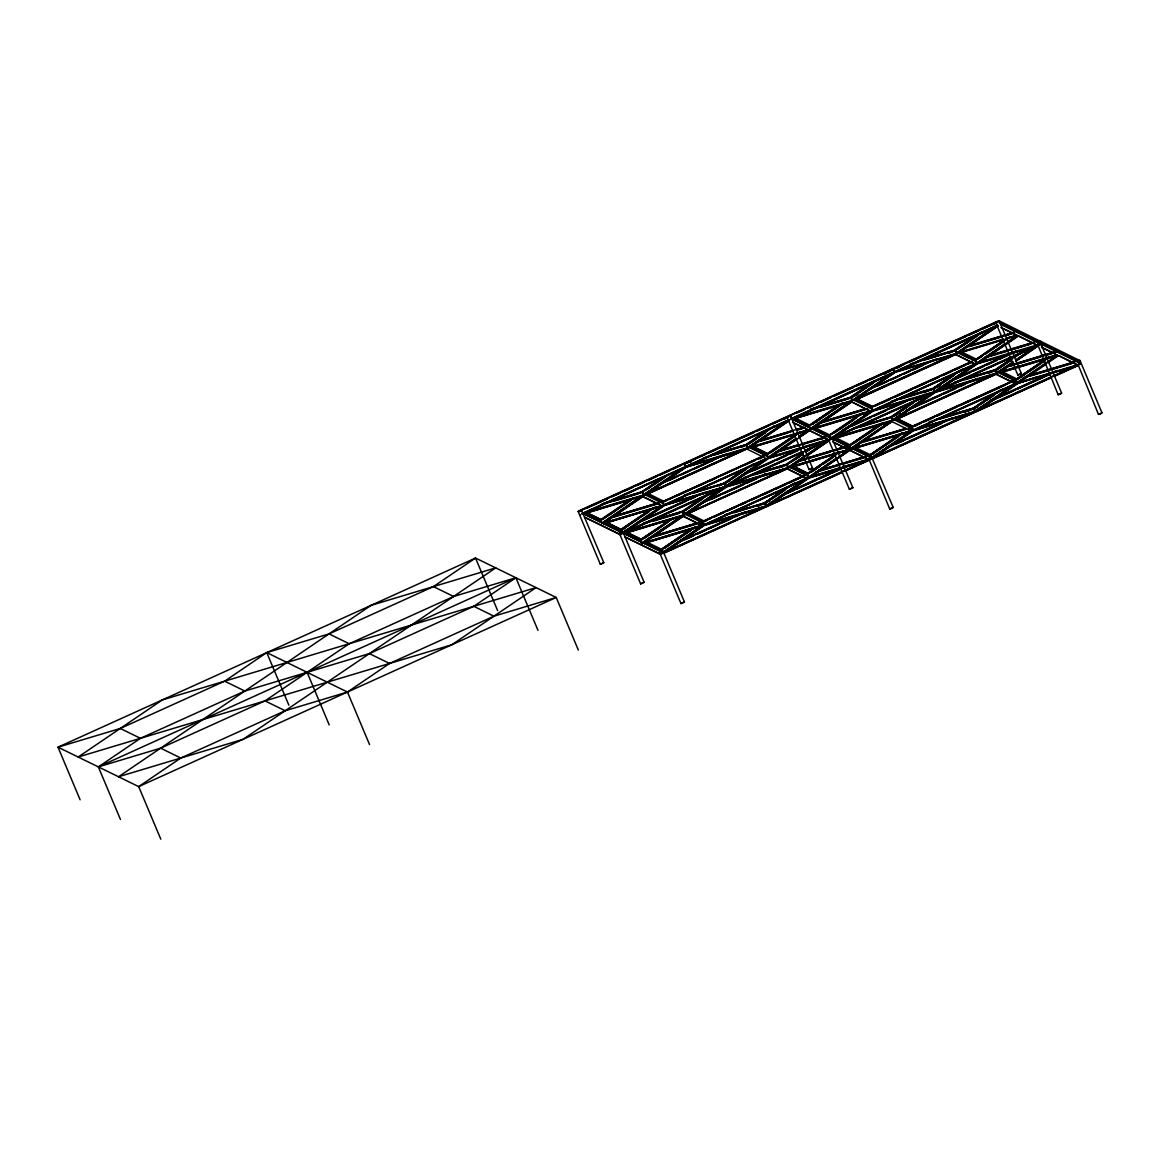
<?xml version="1.0" encoding="UTF-8"?>
<svg xmlns="http://www.w3.org/2000/svg" width="1160" height="1160" viewBox="0 0 1160 1160"><rect width="100%" height="100%" fill="white"/><g stroke="black" fill="none" stroke-linecap="round" stroke-linejoin="round"><path stroke-width="1.5" d="M1039.113 340.532L1079.568 360.455L1077.915 361.006L1079.22 364.095L1080.859 363.558M997.151 322.335L789.22 415.846M581.45 510.066L603.751 562.557L601.75 563.818L600.271 564.122L578.173 511.546L578.898 510.864L997.702 321.146L999.181 320.827L1039.215 340.75L1037.562 341.286L1038.867 344.389L1040.52 343.839M832.213 438.799L804.764 450.718M830.111 438.959L831.183 437.973L829.791 434.826L861.242 413.497M1077.712 365.139L1017.277 383.075M623.457 533.368L683.892 515.04L682.587 511.951L709.514 493.682M790.526 418.934L997.643 325.119L790.612 419.151L791.831 418.803L790.482 415.787M788.292 420.253L788.887 419.688L581.841 513.721L788.974 419.891M1039.679 344.781L1040.897 344.027L1080.946 363.762L871.928 458.722L1051.105 377.551M956.681 353.466L997.658 325.67L995.759 322.596L996.353 322.016M869.144 459.693L889.735 508.979L891.88 508.399L893.214 507.413L872.189 458.33L663.708 552.682M999.181 320.827L1021.279 373.418L1019.944 374.404L1017.798 374.985L997.121 325.829L997.731 325.322M828.646 439.974L829.908 439.046M868.999 459.693L843.146 467.233M625.167 537.095L660.345 554.291L663.766 552.885L663.245 553.494L842.421 472.323M872.624 458.417L872.015 458.925L1051.192 377.754M600.271 564.122L603.78 562.673M849.381 489.274L852.861 487.693L849.381 489.274L828.747 440.191M1078.264 365.11L1098.491 414.41L1100.637 413.83L1101.971 412.844L1079.873 360.252L1078.539 361.238M1098.491 414.41L1101.971 412.844M791.685 419.253L852.31 400.751L894.476 372.215L1003.356 339.445M1040.984 344.23L1040.143 344.796M999.253 321.219L998.02 321.973M787.582 416.585L787.002 417.165L809.042 469.553L810.506 469.249L812.522 467.988L790.467 415.599M954.448 382.495L997.295 369.619L1011.636 359.875M997.295 369.619L1010.867 360.165M537.979 630.344L515.881 577.752L473.773 606.317L369.387 653.602L244.832 691.041L140.447 738.325L98.353 766.89L120.451 819.467M80.098 799.762L58 747.17L120.278 728.465L224.663 681.181L266.757 652.601L329.034 633.897L433.42 586.612L475.527 558.033L556.22 597.472L578.332 650.049M160.805 839.188L138.692 786.611L556.22 597.472L493.942 616.178L389.557 663.462L347.464 692.041L285.186 710.746L180.8 758.031L138.692 786.611L58 747.17L475.527 558.033L497.625 610.624M265.002 700.886L349.218 643.757L453.603 596.472L515.881 577.752L98.353 766.89L160.631 748.171L265.002 700.886L285.186 710.746M586.873 512.705L600.851 519.549L630.808 499.221M603.577 503.28L641.726 491.811L662.548 477.688M600.082 520.608L633.476 497.959M603.664 503.483L641.813 492.014L667.101 474.861M600.227 520.753L633.244 498.409M667.957 474.861L642.249 492.232L600.634 504.788L642.19 492.043M609.971 514.446L615.96 510.385M623.442 505.296L627.937 502.251M649.049 487.925L653.515 484.894M631.011 500.424L602.475 519.52M650.615 487.127L646.077 489.94M653.602 485.112L665.492 477.021M583.596 513.735L602.243 522.841L641.175 496.422L602.33 523.044L583.596 513.735L641.175 496.422M585.887 512.314L681.79 468.858L585.887 512.314L643.118 495.117L680.311 469.873M681.877 469.075L643.118 495.117M601.518 523.841L685.705 466.784L810.086 429.36M603.867 522.827L661.534 505.731L642.886 496.611L603.954 523.029L641.306 497.423M647.454 493.247L686.14 467.001L743.444 450.007L686.227 467.204L647.541 493.45L743.357 449.804M607.042 522.565L621.035 529.395L650.977 509.08M607.13 522.768L621.122 529.612L652.558 508.268M709.775 455.677L746.184 444.729L769.993 428.591M652.196 508.79L620.252 530.468L603.36 522.275M774.155 426.039L746.562 444.759L707.049 456.837M785.769 418.151L788.669 416.179M622.978 532.832C621.049 535.007 618.642 529.975 621.398 529.932L655.154 507.079M741.399 447.325L746.576 445.02L774.605 426.039M784.667 419.137L787.77 417.107M625.632 527.365L630.097 524.335M637.536 519.288L641.987 516.258M748.968 443.671L754.957 439.611M759.452 436.551L765.44 432.491M639.102 518.476L624.138 528.365M642.074 516.461L649.527 511.415M749.056 443.874L765.528 432.695M603.765 523.595L622.413 532.701L661.345 506.282L603.765 523.595L661.345 506.282M690.273 465.029L786.176 421.573L690.273 465.029L747.489 447.833L784.682 422.588M603.852 523.798L622.5 532.904L663.592 505.267M788.902 420.239L747.489 447.833M748.113 447.977L789.061 420.196M750.346 446.977L789.279 420.558L750.433 447.18L808.027 429.867L792.483 422.284M664.303 505.629L625.617 531.875L664.216 505.426L721.433 488.229M627.212 532.425L641.204 539.255L671.147 518.94M643.93 522.986L682.065 511.531L707.368 494.363M747.982 466.798L724.26 483.154L684.385 495.146M753.521 446.716L767.514 453.546L794.469 435.261M838.071 405.666L809.709 425.184L842.653 402.825M810.608 409.233L850.483 397.242L874.292 381.089M625.747 531.875L641.291 539.458L671.234 519.143M644.017 523.189L682.152 511.734L708.934 493.565M724.26 483.154L749.548 466.001M759.96 458.939L762.932 456.924L757.987 458.911M752.057 446.165L767.601 453.748L794.557 435.464M874.379 381.292L850.483 397.242M884.805 374.23L889.169 370.997M640.436 540.328L673.815 517.664M684.85 495.392L724.696 483.372L753.115 464.087M766.745 454.618L800.139 431.955M843.392 402.825L808.839 426.039L810.39 429.316L870.638 411.162M877.932 379.392L849.831 398.533M890.155 370.867L893.055 368.894M673.597 518.128L640.683 540.458L641.973 543.605L766.064 506.311L764.759 503.223M711.298 492.536L682.877 511.821L684.183 514.909M848.699 449.587L726.334 486.373L724.986 483.256L751.897 464.986M766.992 454.749L799.907 432.404M809.086 426.184L842.552 403.477M877.236 379.943L851.295 397.532L852.469 400.736M888.821 372.07L891.721 370.113M644.409 538.428L668.276 521.971M702.873 498.757L686.415 509.661M731.583 479.283L746.46 469.176M770.718 452.719L794.687 436.464M812.739 423.936L818.728 419.876M827.718 413.786L830.705 411.742M856.399 394.574L872.769 383.467M812.827 424.139L829.298 412.974M832.3 410.93L839.782 405.855M623.935 533.44L642.596 542.561L681.529 516.142L642.683 542.764L623.935 533.44L681.529 516.142M683.457 514.822L722.143 488.577L683.544 515.025L626.24 532.019L722.23 488.78M725.565 486.257L764.252 460.012L725.652 486.461L668.334 503.454L764.324 460.215M751.81 448.5L768.906 456.851L795.861 438.552M798.848 436.522L806.331 431.447M848.25 402.361L792.353 419.166L811.014 428.272L848.438 402.868M794.281 434.507L750.244 447.731L768.993 457.054L795.948 438.77M798.935 436.726L807.926 430.635L799.37 432.97M792.353 419.166L811.087 428.475L849.946 401.853M890.648 374.506L851.962 400.751L890.576 374.288L794.745 417.948L890.576 374.288M796.717 438.552L641.871 543.547L640.566 540.458M799.603 436.522L805.692 432.462M810.289 429.272L850.788 401.853M644.221 542.532L683.139 516.127L701.887 525.437L644.308 542.75L701.8 525.234M687.808 512.966L726.493 486.707L783.797 469.727L687.894 513.169L726.566 486.91L783.797 469.727M731.394 483.372L768.602 458.142L825.818 440.945L768.674 458.345L729.915 484.387M800.472 436.508L809.462 430.418L828.196 439.727L809.549 430.621L770.617 457.04L795.978 439.553M851.658 402.041L812.711 428.461L851.556 401.838L870.305 411.162L851.556 401.838M857.704 397.662L894.911 372.433L952.128 355.236L857.849 397.938M644.308 542.75L683.226 516.33L701.887 525.437M689.823 529.815L661.461 549.318L692.911 527.988M751.767 474.658L786.451 464.247L802.821 453.139M805.794 451.124L810.26 448.093M918.459 360.905L954.868 349.957L977.184 334.82M750.129 475.397L786.538 464.45L802.909 453.342M805.881 451.327L810.347 448.297M861.329 413.7L829.879 435.043L814.335 427.446M981.737 331.992L954.868 349.957M662.055 549.202L692.549 528.51M801.43 454.618L786.915 464.464L750.592 475.382M805.794 451.661L814.494 445.745M862.416 413.236L829.023 435.899L813.639 428.446M950.432 352.408L955.332 350.189L980.011 333.442M806.678 478.355L787.205 468.843L685.807 514.533L787.118 468.64L806.678 478.355L704.178 524.856L662.984 552.769C661.157 554.393 659.17 549.608 661.693 549.68L695.507 526.799M803.126 453.777L786.973 464.667L781.753 467.03M805.997 451.748L814.769 445.788M862.46 413.511L828.806 435.855M910.383 363.95L955.39 350.378L981.766 332.558M993.409 324.655L996.817 322.451M664.491 548.086L670.437 544.054M674.902 541.024L682.341 535.978M685.313 533.948L689.779 530.932M840.347 428.75L844.799 425.735M847.786 423.704L856.704 417.658M963.713 345.042L969.702 340.967M664.578 548.288L691.346 530.12M795.383 459.52L803.431 453.836M807.809 450.849L810.724 448.876M834.475 432.999L853.818 419.876M977.285 336.095L957.725 349.102M644.104 543.3L662.766 552.421L701.698 526.002L662.853 552.624L644.104 543.3L701.698 526.002M787.843 467.552L826.529 441.293L787.93 467.755L730.626 484.735L826.616 441.496M814.088 429.78L831.183 438.132L870.203 411.916L831.27 438.335L812.522 429.012M956.26 353.263L994.946 327.019L956.347 353.466L899.043 370.461L995.019 327.221M682.747 511.923L684.052 515.025L788.22 467.828L829.414 439.915M831.126 438.567L872.538 410.64L997.034 373.186L1011.854 363.211M665.869 551.391L704.57 525.132L665.956 551.595L761.859 508.152L704.642 525.35M804.257 457.75L790.786 466.885L804.17 457.548M807.171 455.503L829.632 440.263L807.259 455.706M960.611 351.379L995.048 328.019M835.78 436.087L872.972 410.858L930.189 393.661L873.059 411.06L834.286 437.102M788.321 486.518L764.599 502.875L724.725 514.866M793.875 466.421L807.867 473.265L836.316 453.951M878.424 425.387L850.048 444.889L882.992 422.545M854.427 427.895L890.837 416.962L914.645 400.809M896.52 399.33L932.93 388.382L955.26 373.245M1003.24 340.692L976.372 359.18L1003.313 340.895M764.599 502.875L788.409 486.721M792.41 465.87L807.955 473.468L836.404 454.154M854.499 428.113L890.923 417.165L914.718 401.012M894.882 400.055L933.032 388.6L959.798 370.417M792.57 484.184L764.991 502.903L725.203 514.851M807.085 474.324L834.678 455.604M837.578 453.632L840.478 451.661M849.192 445.759L881.136 424.082M918.88 398.46L891.301 417.179L851.512 429.142M959.538 370.881L933.394 388.614L891.88 401.084M975.502 360.049L1007.445 338.372M725.072 515.141L765.034 503.092L794.948 482.792M791.569 466.74L807.23 474.469L835.765 455.17M883.847 422.545L849.337 445.889L850.527 449.123L808.636 477.558L807.23 474.469M920.054 397.967L891.359 417.382L892.635 420.558L850.744 448.978L849.439 445.889M962.611 369.098L933.452 388.803L934.815 391.935M958.435 351.697L975.647 360.18L1010.157 336.835M771.849 498.786L757.799 506.064M777.794 494.74L783.739 490.709M813.972 470.191L819.961 466.132M828.951 460.027L833.445 456.982M854.587 442.641L859.082 439.596M865.07 435.522L871.058 431.462M901.131 411.06L908.57 406M940.253 384.497L946.212 380.465M979.403 357.947L982.389 355.917M991.38 349.812L997.368 345.752M771.922 498.988L785.32 489.897M811.072 472.424L820.047 466.334M823.049 464.304L830.531 459.215M856.167 441.829L851.585 444.672M859.168 439.799L881.629 424.56M895.187 415.091L913.123 403.187M982.476 356.12L977.909 358.962M985.478 354.09L992.96 349M995.962 346.97L1003.443 341.895M708.688 523.16L765.904 505.977L804.59 479.718L708.688 523.16L804.59 479.718M834.635 454.212L790.598 467.451L809.332 476.76L836.201 458.272M839.289 456.446L848.178 450.138L790.685 467.654M851.353 447.992L890.285 421.573L832.706 438.872L851.44 448.195L832.706 438.872M939.469 390.369L1035.285 346.724L834.997 437.45L892.229 420.268L930.9 394.009L850.628 448.978L846.075 446.76M877.105 408.885L973.008 365.443L877.105 408.885L934.322 391.688L971.529 366.444M1004.618 343.983L977.749 362.486L959.015 353.162L1016.595 335.863L1007.619 341.954M806.722 478.775L765.904 505.977M839.681 468.277L808.505 477.644L836.955 458.258M839.941 456.228L850.425 449.123L849.12 445.991L833.953 438.567M976.938 363.269L1016.682 336.067M803.619 476.165L703.105 521.696L704.395 524.798L766.659 505.977L807.012 478.659M933.321 392.95L892.939 420.34L891.648 417.252M1015.957 336.879L935.047 391.775L933.742 388.687L938.744 386.454M770.255 504.107L808.94 477.848L866.244 460.868L809.028 478.065L770.341 504.31L866.158 460.665M839.318 457.228L849.802 450.123L868.55 459.447L849.889 450.326L810.956 476.745L836.331 459.273M852.977 447.963L891.909 421.559L910.643 430.867L853.064 448.18L891.909 421.559M898.058 417.382L935.25 392.138L992.554 375.144L935.337 392.341L896.564 418.397M1012.028 353.147L1034.662 346.579L977.445 363.776L938.759 390.021L977.358 363.573L1008.562 354.192M1018.306 336.052L979.373 362.471L1018.219 335.834L1036.967 345.158L1018.219 335.834M901.581 433.216L870.232 454.749L901.668 433.42M962.263 379.581L995.207 369.677L1019.016 353.524M957.159 381.336L995.309 369.88L1020.597 352.712M902.755 432.955L869.362 455.619L853.978 448.166M1014.551 357.091L1020.611 353.205L1014.812 357.222M872.465 458.113L870.609 455.068L902.813 433.216M874.829 452.719L898.637 436.566M852.876 448.732L871.522 457.852L910.469 431.433L871.61 458.055L852.876 448.732L910.469 431.433M939.383 390.166L996.599 372.983L1012.97 361.876M1015.942 359.846L1035.285 346.724M1013.057 362.079L996.599 372.983M1016.029 360.049L1035.372 346.927M870.449 458.664L909.962 432.346M1016.058 360.281L1038.765 345.158M876.119 455.808L913.326 430.563L970.543 413.38L913.398 430.78L874.64 456.822M1013.028 363.181L999.543 372.316L1011.447 363.979M1015.928 360.934L1036.895 346.709M1016.015 361.137L1038.389 345.695M938.599 418.528L973.284 408.102L995.599 392.964M1048.074 357.352L1016.711 378.899L1048.161 357.555M935.221 419.775L973.37 408.305L1000.152 390.137M998.427 391.587L973.747 408.334L935.685 419.76M1015.856 379.755L1047.799 358.077M929.073 421.964L973.806 408.523L1002.472 389.137M998.789 371.417L1015.986 379.9L1044.522 360.601M1047.408 358.57L1050.511 356.54M982.099 403.201L986.565 400.171M1018.248 378.667L1025.73 373.592M1028.732 371.562L1037.721 365.458M979.214 405.435L983.665 402.404M986.653 400.388L994.091 395.328M1018.335 378.87L1045.29 360.586M917.531 428.794L974.676 411.409L1011.868 386.164M1014.609 368.3L999.355 372.882L1018.016 381.988L1056.948 355.569L1048.045 361.876M1013.361 385.149L974.676 411.409M999.355 372.882L1018.103 382.191L1045.059 363.906M1014.029 380.857L911.861 427.126L913.166 430.229L975.111 411.611L1009.794 388.15M1012.491 386.236L1057.789 355.569M1045.522 364.675L979.112 409.741L1017.712 383.293L1075.001 366.299L1017.712 383.293M1048.234 362.558L1058.572 355.555L1077.306 364.878L1017.392 382.988L1015.986 379.9M711.428 454.952L746.097 444.526L769.935 428.373M937.28 386.526L953.737 375.623M1017.784 383.496L1036.75 377.043M790.699 462.449L799.052 456.808M827.732 436.435L828.603 435.957L813.435 428.548M581.624 510.501L580.798 510.965M1078.162 364.646L1079.017 364.196L1077.712 361.094L1039.693 342.519M868.274 456.01L868.941 455.662L853.774 448.253M659.416 550.652L660.185 550.231L661.49 553.335L660.272 554.088L625.095 536.906M870.246 458.765L808.636 477.558M1037.054 341.533L1038.664 344.476L1037.46 344.68M997.44 321.61L578.173 511.546M579.899 511.009L578.564 511.546M580.101 510.922L787.205 417.209M586.221 508.471L607.347 498.901M612.219 496.697L620.353 493.014M623.601 491.536L633.36 487.127M636.608 485.649L643.104 482.705M647.99 480.486L656.111 476.818M659.373 475.339L669.117 470.916M672.365 469.452L680.398 465.566M705.222 454.56L688.88 461.724M708.47 453.096L753.986 432.477M757.234 431.012L768.616 425.851M773.488 423.647L784.827 418.267M796.601 413.177L804.736 409.495M807.984 408.015L817.742 403.593M820.99 402.128L830.748 397.706M833.996 396.241L853.499 387.397M856.747 385.917L866.505 381.51M869.754 380.03L889.27 371.2M904.235 364.414L897.652 367.154M909.106 362.21L938.367 348.957M941.63 347.478L952.998 342.33M957.885 340.112L966.005 336.429M969.267 334.964L979.011 330.542M982.259 329.063L992.017 324.655M899.043 370.461L994.946 327.019M657.532 484.996L722.549 455.547M867.927 389.688L932.944 360.238M660.127 483.909L723.738 455.097M870.522 388.6L930.871 361.267M658.677 484.837L727.044 453.864M851.164 397.648L857.892 394.56M867.477 390.253L936.99 358.715M948.517 353.495L955.115 350.508L956.405 353.597L855.891 399.141M668.667 480.617L676.846 476.92M681.746 474.701L689.91 471.003M693.187 469.524L712.791 460.636M877.438 386.048L887.24 381.611M890.503 380.132L900.319 375.695M903.582 374.216L910.121 371.243M913.384 369.764L923.186 365.327M643.829 495.204L747.649 448.166L746.344 445.077L703.337 458.012M582.842 513.619L643.539 495.32L747.881 448.108L746.619 444.947M854.093 399.997L956.637 353.539L955.39 350.378M645.467 494.827L746.779 448.92L766.325 458.635L665.014 504.527L645.554 495.03L746.779 448.92M955.622 354.568L854.311 400.461L955.535 354.351L975.096 364.066L955.535 354.351M763.222 455.88L663.621 501.236L647.323 493.101M857.704 399.33L872.306 406.464L971.979 361.311M763.483 456.098L662.36 501.903L665.825 500.859M972.239 361.529L871.116 407.334L855.602 399.75M645.293 493.551L662.519 502.048L766.702 454.851L768.166 457.924L828.806 439.654M855.616 400.012L871.29 407.479L972.211 361.76M668.58 499.409L705.962 482.473M709.224 481.009L741.733 466.276M743.313 465.798L754.768 460.622M890.343 398.953L875.8 405.783M893.606 397.488L903.35 393.066M906.598 391.587L939.107 376.87M942.369 375.39L969.992 362.877M668.653 499.626L691.273 489.361M694.507 487.896L715.517 478.37M882.31 402.839L890.431 399.156M895.317 396.952L911.571 389.586M914.819 388.122L926.202 382.959M931.074 380.755L939.194 377.072M942.457 375.593L952.201 371.185M955.448 369.707L965.207 365.284M968.455 363.82L971.703 362.34M975.009 363.863L873.77 409.959L854.224 400.258M766.368 458.678L663.824 505.137L622.804 533.02L621.847 529.874M976.763 363.385L872.581 410.567L871.29 407.479M668.334 503.454L764.252 460.012M640.392 521.014L698.914 494.508M743.154 474.469L800.038 448.688M845.901 427.909L910.919 398.46M953.534 379.161L1008.808 354.119M636.695 523.015L702.452 493.232M718.881 485.793L727.102 482.067M741.617 475.411L804.359 447.064M821.265 439.321L824.514 437.857L801.966 444.628M845.452 428.446L911.209 398.663M924.012 392.776L928.899 390.572L899.42 399.432M929.29 390.471L935.873 387.498M937.367 386.729L940.615 385.25M949.01 381.538L1008.895 354.322M1011.476 353.249L1017.015 350.654M622.05 529.874L625.356 528.423M636.68 523.247L704.961 492.362M719.548 485.721L724.463 483.532L725.768 486.62L623.355 532.976M724.986 483.256L729.857 481.037M741.226 475.89L807.853 445.715M842.189 430.157L912.064 398.503M929.928 390.456L933.235 388.962L934.525 392.051L933.177 388.934L891.88 401.346M948.648 381.974L1017.987 350.567M642.814 520.826L686.705 500.946M689.953 499.482L694.84 497.263M753.695 470.598L773.212 461.767M776.461 460.288L786.205 455.865M789.467 454.401L797.587 450.718M851.57 426.257L871.087 417.426M874.336 415.947L885.718 410.799M890.59 408.596L905.22 401.969M955.97 378.972L970.601 372.346M973.849 370.881L983.593 366.458M986.856 364.979L996.599 360.571M999.847 359.092L1007.982 355.41M627.154 530.947L719.809 488.969M731.539 483.647L801.43 451.994M804.678 450.515L825.818 440.945M930.189 393.661L835.881 436.377M938.672 389.818L1010.186 357.425M1013.448 355.946L1034.575 346.376M726.276 486.345L802.706 451.776M932.901 392.79L831.706 438.422M936.671 391.036L1040.607 344.041L1000.543 324.321M626.24 532.019L722.143 488.577M730.626 484.735L800.516 453.082M805.388 450.863L826.529 441.293M834.997 437.45L930.9 394.009M702.67 502.295L766.064 473.584M909.817 408.465L969.948 381.22M644.481 523.189L685.792 510.284M700.48 503.628L766.151 473.787M779.158 467.9L782.318 466.218M895.273 415.295L900.145 413.09M905.974 410.538L971.21 380.988M990.785 372.113L995.671 369.895M699.03 504.557L767.384 473.584M896.593 415.019L891.504 417.353L892.808 420.457M906.192 410.712L977.329 378.435M988.871 373.215L995.686 370.171M710.659 499.598L720.462 495.161M723.724 493.667L743.342 484.793M746.605 483.314L756.407 478.863M912.877 407.986L940.659 395.4M943.935 393.922L955.361 388.745M960.277 386.526L965.178 384.293M896.651 418.601L992.467 374.941M894.433 419.717L996.991 373.259L995.73 370.098L1011.824 359.165L995.918 370.04L997.223 373.172M995.976 374.274L894.157 420.399L995.889 374.071L1015.435 383.786L995.889 374.071M803.561 475.586L703.975 520.941L803.648 475.788M898.058 419.036L912.644 426.17L1012.332 381.016M896.52 418.455L912.731 426.373L1012.419 381.22M808.346 477.659L807.056 474.571L702.713 521.609L706.164 520.564M895.955 419.456L911.47 427.039L1012.593 381.234M710.645 518.592L707.296 519.868M713.893 517.128L723.651 512.705M726.899 511.241L736.643 506.818M739.906 505.339L746.402 502.396M751.274 500.192L759.409 496.509M762.657 495.03L772.415 490.622M775.663 489.143L785.407 484.721M788.669 483.256L803.198 476.426M921.026 423.298L916.052 425.299M924.273 421.82L934.032 417.411M937.28 415.933L956.783 407.102M960.03 405.623L969.789 401.2M973.037 399.736L1005.546 385.004M806.591 478.152L705.352 524.247L685.807 514.533M1015.348 383.583L914.123 429.678L894.577 419.963M908.294 428.011L912.934 430.287L1017.117 383.09L1012.462 380.828M917.458 428.591L1013.434 385.366M680.746 540.72L739.253 514.213M783.493 494.174L840.391 468.408M886.255 447.629L948.024 419.645M977.72 406.435L974.095 408.392L975.401 411.495M990.64 400.345L1049.147 373.839M677.034 542.735L742.791 512.952M781.956 495.117L842.102 467.872M886.341 447.833L951.562 418.383M964.366 412.496L969.238 410.277L939.76 419.137M969.644 410.19L976.212 407.218M989.364 401.259L1057.267 370.402M677.019 542.967L745.271 512.053M758.263 506.166L770.211 500.757M779.955 496.335L848.192 465.421M874.495 453.56L870.609 455.068M887.414 447.659L953.332 417.846M968.107 411.147L977.967 406.682M989.465 401.476L1055.353 371.577M686.43 538.82L693.013 535.833M696.304 534.354L730.814 518.708M763.701 503.817L766.992 502.323M791.642 491.159L837.665 470.308M896.839 443.497L941.224 423.4M972.457 409.248L975.748 407.754M1003.69 395.096L1028.354 383.931M1031.646 382.438L1046.436 375.738M684.878 539.762L693.1 536.036M698.03 533.803L706.251 530.091M709.543 528.597L719.403 524.132M722.68 522.638L730.901 518.912M735.832 516.678L739.123 515.185M786.799 493.595L793.367 490.622M796.659 489.128L816.393 480.197M819.67 478.703L829.531 474.237M832.822 472.743L841.043 469.017M895.288 444.454L903.51 440.727M906.786 439.234L941.311 423.603M993.917 399.779L1013.637 390.833M1016.928 389.354L1049.814 374.448M876.264 456.083L970.543 413.38M979.011 409.538L1074.914 366.096M664.811 552.537L840.695 472.86M845.64 470.626L868.652 460.201M1054.396 376.058L1077.408 365.632M845.712 470.844L870.377 459.664M1054.484 376.26L1077.495 365.835M953.926 351.089L955.332 350.45M789.061 416.628L788.075 417.02M869.159 455.575L870.449 455.111L871.812 458.157M1038.794 345.375L976.923 363.356L975.458 360.281L961.538 353.481M998.354 325.699L997.121 325.829M789.597 420.268L788.684 420.283M583.683 513.938L641.262 496.639M621.18 534.542L620.383 534.76M663.534 552.667L662.404 549.593M966.193 346.55L1013.622 332.311M894.781 368.387L901.204 366.313M916.806 361.63L955.332 350.189M965.714 347.072L1013.724 332.5M895.172 368.474L898.609 367.445M964.178 347.782L1014.101 332.731M926.463 359.223L949.01 352.451M969.485 346.303L974.559 344.781M977.952 343.751L1001.66 336.632M1005.053 335.617L1010.128 334.094M924.81 359.948L950.736 351.93M969.571 346.506L1000.051 337.342M1005.14 335.82L1011.911 333.79M1003.154 339.169L959.117 352.394L998.049 325.989M1006.546 338.154L1016.798 335.298L1006.634 338.357M988.059 355.902L1033.792 342.171M810.695 409.436L850.947 397.474M984.767 357.135L1032.589 342.896M811.072 409.712L851.005 397.662L852.281 400.838L850.874 397.75M986.014 357.149L1034.503 342.577M821.454 406.696L846.858 399.069M991.568 355.583L996.773 354.017M1000.239 352.974L1005.444 351.407M1010.65 349.856L1031.457 343.592M819.844 407.407L848.641 398.764M988.189 356.83L1007.271 351.103M1012.462 349.537L1029.804 344.332M794.658 417.745L851.875 400.548M979.286 362.254L1036.866 344.955M792.439 419.369L850.019 402.071M757.437 441.134L803.169 427.387M823.092 421.399L865.447 408.668M1006.546 366.27L1053.976 352.017M757.523 441.337L793.092 430.65M796.47 429.62L803.256 427.59M818.105 423.125L865.534 408.871M1006.634 366.473L1054.048 352.219M684.284 463.463L691.563 461.491M757.146 441.786L793.281 430.723M865.94 408.885L817.698 423.588L867.607 408.639M1005.952 367.024L1057.891 351.422L1004.531 367.502M686.125 463.173L691.288 461.622M757.132 441.844L793.281 430.983M954.172 382.626L995.454 370.228L996.759 373.317M714.313 455.039L741.979 446.498M760.801 441.075L787.901 432.926M798.065 429.882L803.14 428.345M821.396 422.863L865.418 409.639M965.163 379.668L991.089 371.649M1009.91 366.226L1015 364.689M1018.379 363.674L1040.404 357.062M1045.479 355.54L1052.251 353.495M812.623 428.257L870.217 410.959M999.47 372.113L1055.353 355.322M998.934 372.664L1057.05 354.815M814.218 428.504L870.116 411.713M1019.683 366.763L1056.948 355.569M750.332 447.934L794.368 434.71M797.761 433.695L807.926 430.635M812.609 429.229L870.203 411.916M999.441 373.085L1057.035 355.772M777.577 450.993L797.848 444.918M1026.716 376.13L1074.145 361.876M777.693 451.182L798.022 445.077M801.241 443.903L825.122 436.943M1026.803 376.333L1074.233 362.079M825.833 437.074L775.634 452.153L825.731 437.146M1026.382 376.797L1074.363 362.384M851.426 429.432L891.228 417.47M1022.903 377.899L1074.841 362.297M612.77 501.483L638.188 493.841M779.433 451.399L798.501 445.672M860.198 427.126L888.893 418.267M1030.268 376.014L1047.611 370.808M1052.816 369.243L1071.883 363.515M770.53 456.822L799.327 448.18M802.706 447.165L828.11 439.524M892.649 420.471L832.764 438.465M832.793 439.075L890.372 421.776M612.639 516.476L658.372 502.729M687.691 493.942L694.593 491.869M798.544 460.607L833.083 450.225M836.534 449.196L843.451 447.122M863.446 441.104L905.786 428.388M611.03 517.186L658.46 502.933M797.862 461.042L843.595 447.296M858.458 442.845L905.873 428.591M610.464 517.49L658.894 502.933M684.85 495.146L724.637 483.184M799.022 460.825L833.619 450.428M837.085 449.399L844.002 447.31M861.3 442.12L906.279 428.605M911.47 427.039L916.661 425.488M608.928 518.216L658.851 503.164M662.476 502.12L665.913 501.091M743.676 477.717L786.973 464.667L788.22 467.828M797.486 461.549L845.683 447.021M859.763 442.845L906.236 428.823M614.322 516.925L656.661 504.209M692.389 493.478L720.041 484.938M754.667 474.759L782.406 466.421M801.154 460.796L806.229 459.259M809.622 458.243L829.951 452.139M835.026 450.616L843.494 448.064M861.735 442.584L905.771 429.36M790.699 466.683L805.939 462.101M809.332 461.086L848.366 449.587L832.822 441.989M603.345 523.32L663.592 505.224M664.057 505.078L726 486.475M912.702 430.36L850.744 448.978L974.835 411.742L973.53 408.653M603.345 523.377L725.725 486.605L724.42 483.502M834.924 453.777L788.452 467.741L787.161 464.609M838.376 452.748L848.699 449.645M665.941 504.904L719.693 488.751M839.71 452.69L848.178 450.138M852.962 448.935L910.542 431.636M817.96 470.699L865.374 456.446M818.046 470.902L865.462 456.649M819.192 470.685L839.956 464.45M843.421 463.405L865.911 456.649M644.496 523.392L682.587 511.951M815.871 471.946L866.129 456.793M653.124 521.188L678.527 513.561M819.772 471.105L838.854 465.377M842.319 464.334L863.127 458.084M810.869 476.542L839.666 467.886M843.059 466.871L868.463 459.229M623.225 533.31L683.762 515.127M624.022 533.643L681.616 516.345M652.993 536.196L698.712 522.449M730.278 512.966L736.846 510.995M651.384 536.906L698.798 522.652M650.803 537.211L699.248 522.652M649.281 537.921L706.541 520.666M652.978 537.152L697.015 523.928M734.468 512.662L760.394 504.643M706.309 524.61L761.758 507.95M644.191 543.503L701.785 526.19M580.464 510.414L581.711 510.168M581.755 513.503L583.088 513.343M578.651 511.748L579.391 511.546M620.296 534.557L621.049 534.354M579.942 514.837L580.696 514.649M1038.012 345.375L1058.152 394.704L1060.284 394.11L1061.632 393.124L1039.519 340.547M1021.279 373.418L1017.798 374.985M1061.632 393.124L1058.152 394.704M812.522 467.988L809.042 469.553M893.214 507.413L889.735 508.979M644.104 582.262L640.625 583.842L644.104 582.262L623.5 533.208L620.005 534.572L584.828 517.389M684.443 601.982L680.963 603.548L684.443 601.982L663.853 552.986M999.615 322.741L1037.78 341.33M1039.955 342.461L1078.133 361.05M999.34 322.813L1037.359 341.388M1001.153 327.512L1016.696 335.095M1041.506 347.217L1055.498 354.046M1001.239 327.7L1016.798 335.298M1041.593 347.42L1057.137 355.018M1077.306 364.878L1058.572 355.555M962.38 352.35L976.372 359.18M1002.631 371.852L1016.711 378.899M1001.878 373.186L1015.812 380.001M968.629 358.019L959.015 353.162M895.969 419.732L911.63 427.185L912.891 430.36M795.63 418.137L809.709 425.184M835.983 437.857L850.048 444.889M854.688 447.151L870.232 454.749M792.294 418.021L809.651 426.43M832.648 437.74L850.005 446.15M793.614 418.861L808.781 426.271L810.188 429.417M793.947 422.834L807.94 429.664M834.301 442.54L848.293 449.384M751.231 447.035L766.876 454.749L768.283 457.837M752.681 448.007L766.702 454.851M794.658 468.51L807.056 474.571M790.598 467.451L809.332 476.76M687.663 512.822L703.975 520.941M682.529 511.748L702.873 521.753L704.12 524.929L701.075 523.334M646.86 494.58L660.75 501.366M687.198 514.3L702.641 521.841L703.932 524.987M659.895 504.76L642.886 496.611M585.394 512.154L600.851 519.549M647.382 542.285L661.461 549.318M584.756 513.126L600.894 521M625.095 532.832L641.234 540.72M643.698 541.995L660.605 550.188M585.046 513.517L600.851 521.246M605.607 523.566L619.832 530.526L621.136 533.615L619.918 534.368L584.741 517.186M625.385 533.237L641.204 540.966M645.946 543.286L660.185 550.231M433.42 586.612L453.603 596.472M473.773 606.317L493.942 616.178M329.034 633.897L349.218 643.757M369.387 653.602L389.557 663.462M224.663 681.181L244.832 691.041M120.278 728.465L140.447 738.325M160.631 748.171L180.8 758.031M934.322 391.688L976.633 363.486L975.328 360.397M995.802 322.625L997.107 325.714M975.647 360.18L977.053 363.269M955.579 350.32L956.869 353.466M973.806 408.523L975.111 411.611M893.446 368.996L894.752 372.084M893.171 369.126L894.476 372.215M892.881 369.243L894.186 372.346M911.397 427.272L912.702 430.418M872.306 406.464L856.167 398.736L894.911 372.433M871.522 407.421L872.813 410.51M871.058 407.551L872.538 410.64M832.228 438.611L852.861 487.693M786.697 464.798L788.003 467.886L726.058 486.504L724.696 483.372M766.571 454.966L767.877 458.055M746.808 444.889L748.113 448.036M765.324 502.962L766.63 506.05M765.034 503.092L766.339 506.18M684.69 463.565L685.98 466.653M684.414 463.696L685.705 466.784M684.125 463.811L685.415 466.914M642.538 492.101L643.698 495.305M659.547 552.61L680.963 603.548M619.208 532.904L640.625 583.842M369.562 744.618L347.464 692.041L266.757 652.601L288.869 705.193M307.11 672.322L329.208 724.913M661.693 549.68L662.984 552.769M621.398 529.932L622.529 533.078M162.385 699.886L78.169 757.031L451.834 644.757L536.05 587.612L162.385 699.886M371.142 605.317L118.523 776.751L243.078 739.326L495.697 567.892L371.142 605.317M805.33 427.3L796.731 429.896L805.33 427.358M643.524 495.407L642.249 492.232L643.409 495.407"/></g></svg>
